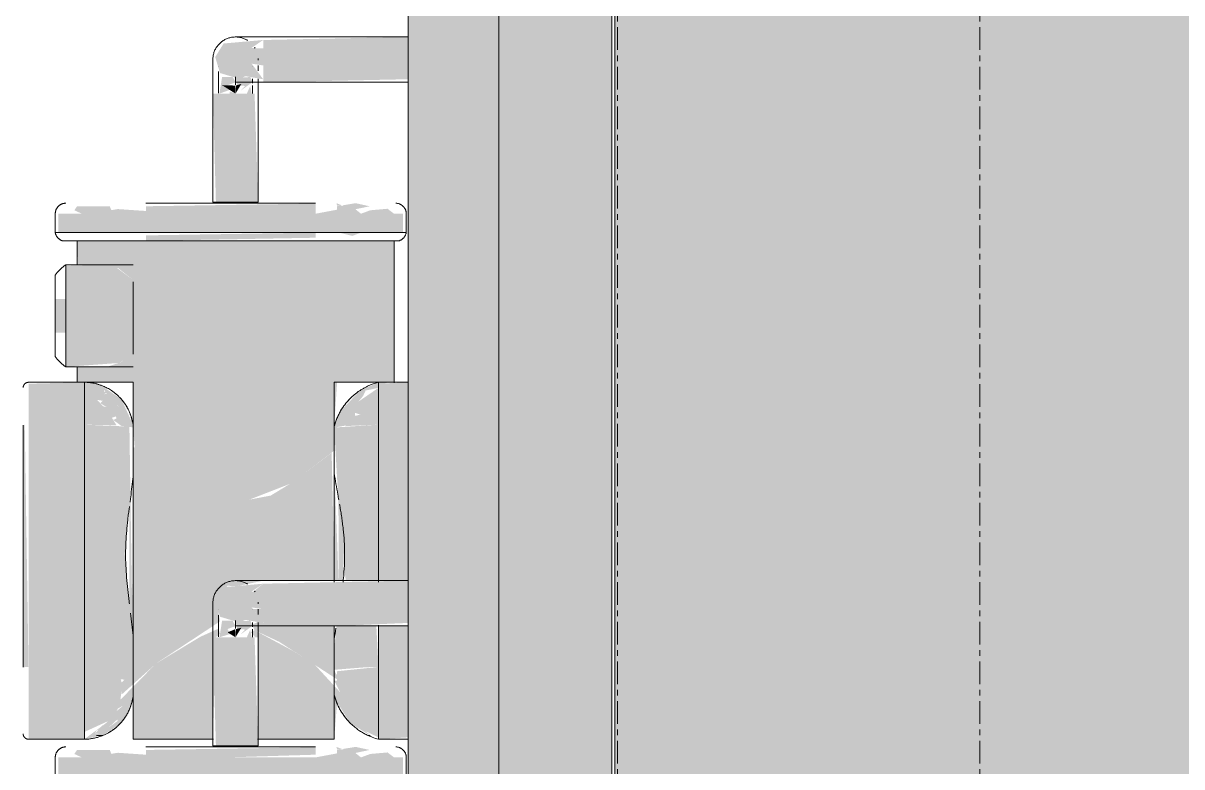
# Model space of a CAD drawing. Header units: inches. Extents: x 20273 to 40520, y -355 to 835.
# Drawn here: x 31384.36 to 31409.95, y 23.39 to 39.8 of the extents above; entities that cross this region are included whole.
import ezdxf

# ---------------------------------------------------------------- set-up
doc = ezdxf.new("R2010")
doc.units = ezdxf.units.IN
doc.header["$MEASUREMENT"] = 0
doc.linetypes.add('Grid Line 1_2_', pattern=[0.875, 0.5, -0.125, 0.125, -0.125])
for name, color, linetype, lineweight in [('A-GLAZ-CURT', 52, 'Continuous', 13), ('A-GLAZ-CWMG', 51, 'Continuous', 13), ('P-SANR-FIXT', 6, 'Continuous', 13), ('S-GRID', 1, 'Continuous', 9)]:
    doc.layers.add(name, color=color, linetype=linetype, lineweight=lineweight)

# ---------------------------------------------------------------- blocks, each defined once
blk = doc.blocks.new('Rectangular Mullion - Exterior 2_ x 4_5_-1142350-Elevation - East')
at = {"layer": 'A-GLAZ-CWMG'}
blk.add_hatch(color=256, dxfattribs=at).paths.add_polyline_path([(-22799.928, 2), (-22795.428, 2), (-22795.428, 97), (-22799.928, 97), (-22799.928, 8.092)], flags=0)
for p, q in [((-22799.928, 2), (-22799.928, 97)), ((-22795.428, 97), (-22795.428, 2))]:
    blk.add_line(p, q, dxfattribs=at)
blk = doc.blocks.new('System Panel - INSULATED LOW-E GLAZING _SEE ELEVATIONS FOR U-FACTOR_ SHGC_ _ LT_-827433-Elevation - East')
at = {"layer": 'A-GLAZ-CURT'}
blk.add_hatch(color=256, dxfattribs=at).paths.add_polyline_path([(-22762.765, 2), (-22761.178, 2), (-22761.178, 96), (-22795.365, 96), (-22795.365, 2), (-22782.13, 2)], flags=0)
blk.add_line((-22795.365, 96), (-22795.365, 2), dxfattribs=at)
blk = doc.blocks.new('Rectangular Mullion - Exterior 2_ x 4_5_-1142339-Elevation - East')
at = {"layer": 'A-GLAZ-CWMG'}
blk.add_hatch(color=256, dxfattribs=at).paths.add_polyline_path([(-22799.928, 2), (-22797.928, 2), (-22797.928, 97), (-22799.928, 97), (-22799.928, 8.092)], flags=0)
for p, q in [((-22799.928, 97), (-22799.928, 2)), ((-22797.928, 97), (-22797.928, 2))]:
    blk.add_line(p, q, dxfattribs=at)
blk = doc.blocks.new('gas_meter-250_cfh_2214 - gas_meter-250_cfh_2214-1353211-Elevation - East')
at = {"layer": 'P-SANR-FIXT'}
for points in [[(-22803.129, 38.567), (-22803.382, 38.91), (-22803.129, 38.871), (-22803.129, 39.25), (-22803.394, 39.254), (-22803.129, 39.433), (-22804.002, 39.356), (-22804.188, 39.057), (-22804.082, 38.704), (-22803.662, 38.577), (-22803.519, 38.634)], [(-22803.129, 38.5), (-22799.928, 38.567), (-22799.928, 39.5), (-22803.129, 39.433), (-22803.129, 38.517)], [(-22803.74, 38.25), (-22803.75, 38.427), (-22804.04, 38.437), (-22803.87, 38.331)], [(-22803.74, 38.25), (-22803.611, 38.462), (-22803.74, 38.427)], [(-22803.87, 35.855), (-22803.74, 35.855), (-22803.74, 38.25), (-22804.24, 38.25), (-22804.173, 35.855), (-22803.99, 35.855)], [(-22803.611, 35.855), (-22803.24, 35.855), (-22803.319, 38.25), (-22803.74, 38.25), (-22803.74, 35.855)], [(-22801.97, 35.599), (-22801.97, 35.823), (-22805.72, 35.763), (-22805.72, 35.599)], [(-22807.652, 35.181), (-22805.72, 35.181), (-22805.72, 35.599), (-22807.652, 35.599)], [(-22805.72, 35.599), (-22805.72, 35.659), (-22806.337, 35.701), (-22806.483, 35.678), (-22806.517, 35.765), (-22807.239, 35.763), (-22807.298, 35.675), (-22807.134, 35.599), (-22806.237, 35.599)], [(-22801.97, 35.181), (-22801.97, 35.599), (-22805.72, 35.599), (-22805.72, 35.181)], [(-22800.038, 35.181), (-22800.038, 35.599), (-22801.97, 35.599), (-22801.97, 35.181), (-22800.238, 35.181)], [(-22805.72, 35), (-22801.97, 35.069), (-22801.97, 35.181), (-22805.72, 35.121), (-22805.72, 35.028)], [(-22801.163, 35.109), (-22800.97, 35.181), (-22801.452, 35.181)], [(-22806.002, 33.72), (-22806.002, 34.134), (-22806.416, 34.445), (-22806.649, 34.47), (-22807.49, 34.445), (-22807.49, 33.72), (-22806.337, 33.72)], [(-22807.49, 32.97), (-22807.49, 33.72), (-22807.72, 33.72), (-22807.72, 32.97), (-22807.615, 32.97)], [(-22806.002, 32.97), (-22806.002, 33.72), (-22807.49, 33.72), (-22807.49, 32.97), (-22806.337, 32.97)], [(-22807.49, 32.22), (-22806.303, 32.305), (-22806.116, 32.44), (-22806.002, 32.595), (-22806.002, 32.97), (-22807.49, 32.97), (-22807.49, 32.246)], [(-22807.078, 30.942), (-22807.078, 31.878), (-22808.311, 31.847), (-22808.311, 30.942)], [(-22799.928, 30.942), (-22799.928, 31.878), (-22800.584, 31.847), (-22800.584, 30.942)], [(-22808.424, 25.589), (-22808.311, 25.595), (-22808.394, 30.94), (-22808.424, 30.936), (-22808.424, 27.623)], [(-22807.078, 25.595), (-22807.078, 30.942), (-22808.311, 30.942), (-22808.311, 25.595)], [(-22801.562, 27.832), (-22801.617, 30.325), (-22802.537, 29.637), (-22802.962, 29.378), (-22803.864, 29.206), (-22804.496, 29.356), (-22804.973, 29.667), (-22806.002, 30.458), (-22806.002, 27.832)], [(-22807.078, 24), (-22807.078, 25.595), (-22808.311, 25.595), (-22808.311, 24)], [(-22800.584, 24.041), (-22800.584, 25.595), (-22801.496, 25.501), (-22801.496, 25.365), (-22801.496, 25.293), (-22801.559, 25.29), (-22801.242, 24.677), (-22801.277, 24.601), (-22800.981, 24.231)], [(-22800.584, 24), (-22799.928, 24.041), (-22799.928, 25.595), (-22800.584, 25.595), (-22800.584, 24.041)]]:
    blk.add_hatch(color=256, dxfattribs=at).paths.add_polyline_path(points, flags=0)
h = blk.add_hatch(color=256, dxfattribs=at)
h.paths.add_polyline_path([(-22804.094, 38.25), (-22803.87, 38.331), (-22803.925, 38.433), (-22803.74, 38.496), (-22803.803, 38.62), (-22804.036, 38.616), (-22804.094, 38.253)], flags=0)
h.paths.add_polyline_path([(-22803.77, 38.25), (-22803.753, 38.258), (-22803.87, 38.297), (-22803.87, 38.25)], flags=0)
h = blk.add_hatch(color=256, dxfattribs=at)
h.paths.add_polyline_path([(-22803.386, 38.25), (-22803.416, 38.414), (-22803.49, 38.25), (-22803.387, 38.25)], flags=0)
h.paths.add_polyline_path([(-22803.619, 38.321), (-22803.366, 38.501), (-22803.41, 38.615), (-22803.74, 38.601), (-22803.704, 38.437), (-22803.525, 38.419), (-22803.621, 38.323)], flags=0)
h = blk.add_hatch(color=256, dxfattribs=at)
h.paths.add_polyline_path([(-22800.97, 35.599), (-22800.238, 35.599), (-22800.383, 35.708), (-22800.762, 35.675)], flags=0)
h.paths.add_polyline_path([(-22801.341, 35.766), (-22801.512, 35.831), (-22801.496, 35.78)], flags=0)
h.paths.add_polyline_path([(-22801.496, 35.599), (-22800.97, 35.599), (-22801.093, 35.697), (-22800.777, 35.763), (-22801.086, 35.831), (-22801.496, 35.765), (-22801.496, 35.688), (-22801.97, 35.599)], flags=0)
h = blk.add_hatch(color=256, dxfattribs=at)
h.paths.add_polyline_path([(-22804.353, 24), (-22804.24, 24), (-22804.173, 26.25), (-22804.084, 26.326), (-22804.115, 26.442), (-22804.518, 26.26), (-22805.499, 25.668), (-22806.274, 24.88), (-22806.224, 24.742), (-22806.393, 24.596), (-22806.588, 24.365), (-22807.078, 24), (-22806.669, 24.089), (-22806.322, 24.31), (-22806.12, 24.578), (-22806.002, 24.937), (-22806.002, 24), (-22804.946, 24)], flags=0)
h.paths.add_polyline_path([(-22806.839, 24.126), (-22806.811, 24.189), (-22806.677, 24.263), (-22806.761, 24.126), (-22806.811, 24.126)], flags=0)
h.paths.add_polyline_path([(-22806.535, 24.264), (-22806.366, 24.447), (-22806.337, 24.408), (-22806.469, 24.312)], flags=0)
h.paths.add_polyline_path([(-22806.647, 31.614), (-22806.641, 31.712), (-22806.585, 31.625), (-22806.645, 31.614)], flags=0)
h.paths.add_polyline_path([(-22803.74, 29.169), (-22803.74, 35), (-22807.24, 35), (-22807.213, 34.47), (-22806.337, 34.402), (-22806.002, 34.134), (-22806.068, 32.505), (-22806.268, 32.321), (-22806.578, 32.22), (-22807.236, 32.22), (-22807.235, 31.878), (-22807.078, 31.847), (-22807.078, 31.608), (-22806.796, 31.651), (-22806.64, 31.596), (-22806.669, 31.47), (-22806.727, 31.415), (-22806.58, 31.328), (-22806.429, 31.252), (-22806.366, 31.08), (-22806.44, 31.048), (-22806.265, 30.918), (-22806.002, 30.882), (-22805.965, 30.424), (-22805.236, 29.854), (-22804.973, 29.667), (-22804.496, 29.356), (-22803.78, 29.181)], flags=0)
h.paths.add_polyline_path([(-22806.002, 30.942), (-22806.26, 31.503), (-22806.698, 31.804), (-22806.823, 31.878), (-22806.002, 31.878)], flags=0)
h.paths.add_polyline_path([(-22806.225, 31.252), (-22806.446, 31.345), (-22806.366, 31.385), (-22806.255, 31.28)], flags=0)
h = blk.add_hatch(color=256, dxfattribs=at)
h.paths.add_polyline_path([(-22802.962, 24), (-22801.562, 24), (-22801.496, 24.818), (-22801.213, 24.363), (-22800.704, 24.041), (-22800.874, 24.18), (-22801.079, 24.353), (-22801.213, 24.657), (-22801.213, 24.689), (-22801.242, 24.833), (-22801.99, 25.645), (-22802.484, 25.957), (-22803.319, 26.405), (-22803.402, 26.363), (-22803.307, 26.25), (-22803.24, 26.25), (-22803.24, 24)], flags=0)
h.paths.add_polyline_path([(-22800.584, 31.878), (-22800.986, 31.7), (-22801.419, 31.246), (-22801.562, 30.901), (-22801.496, 31.878), (-22800.771, 31.878)], flags=0)
h.paths.add_polyline_path([(-22803.74, 29.169), (-22802.537, 29.637), (-22801.562, 30.37), (-22801.496, 30.891), (-22801.296, 30.925), (-22801.098, 31.138), (-22801.098, 31.201), (-22801.206, 31.234), (-22800.923, 31.575), (-22800.867, 31.696), (-22800.702, 31.795), (-22800.35, 31.878), (-22800.24, 31.878), (-22800.24, 35), (-22803.74, 35), (-22803.74, 29.181)], flags=0)
h = blk.add_hatch(color=256, dxfattribs=at)
h.paths.add_polyline_path([(-22801.303, 30.912), (-22800.584, 30.942), (-22800.584, 31.755), (-22801.101, 31.4), (-22801.206, 31.234), (-22800.981, 31.166), (-22801.206, 31.112)], flags=0)
h.paths.add_polyline_path([(-22800.981, 31.673), (-22800.584, 31.755), (-22800.584, 31.847)], flags=0)
h = blk.add_hatch(color=256, dxfattribs=at)
h.paths.add_polyline_path([(-22806.366, 30.925), (-22806.469, 31.095), (-22806.337, 31.142), (-22806.469, 31.3), (-22806.669, 31.351), (-22806.796, 31.491), (-22806.585, 31.455), (-22806.647, 31.614), (-22806.879, 31.672), (-22807.078, 31.608), (-22807.078, 30.942), (-22806.58, 30.934)], flags=0)
h.paths.add_polyline_path([(-22806.225, 31.252), (-22806.407, 31.422), (-22806.469, 31.3), (-22806.274, 31.261)], flags=0)
h.paths.add_polyline_path([(-22806.647, 31.614), (-22806.537, 31.672), (-22806.701, 31.672)], flags=0)
h = blk.add_hatch(color=256, dxfattribs=at)
h.paths.add_polyline_path([(-22806.002, 25.536), (-22806.083, 30.9), (-22807.078, 30.942), (-22807.078, 25.595), (-22806.069, 25.551)], flags=0)
h.paths.add_polyline_path([(-22806.082, 26.988), (-22806.187, 28.092), (-22806.082, 29.131), (-22806.081, 27.042)], flags=0)
h = blk.add_hatch(color=256, dxfattribs=at)
h.paths.add_polyline_path([(-22801.562, 25.533), (-22800.855, 25.589), (-22800.584, 25.595), (-22800.63, 26.5), (-22801.512, 26.5), (-22801.562, 25.957)], flags=0)
h.paths.add_polyline_path([(-22801.446, 27.5), (-22801.36, 28.639), (-22801.337, 27.751), (-22801.303, 27.5), (-22800.584, 27.5), (-22800.584, 30.942), (-22801.562, 30.88), (-22801.476, 29.4), (-22801.465, 28.9), (-22801.46, 27.5)], flags=0)
h = blk.add_hatch(color=256, dxfattribs=at)
h.paths.add_polyline_path([(-22800.584, 25.595), (-22799.928, 25.595), (-22799.928, 26.5), (-22800.584, 26.5)], flags=0)
h.paths.add_polyline_path([(-22800.584, 27.5), (-22799.928, 27.5), (-22799.928, 30.942), (-22800.584, 30.942), (-22800.584, 27.623)], flags=0)
h = blk.add_hatch(color=256, dxfattribs=at)
h.paths.add_polyline_path([(-22801.562, 27.5), (-22801.464, 27.5), (-22801.549, 29.798), (-22801.562, 29.401), (-22801.562, 27.623)], flags=0)
h.paths.add_polyline_path([(-22801.445, 27.5), (-22801.367, 27.5), (-22801.339, 28.373), (-22801.443, 29.183), (-22801.446, 27.552)], flags=0)
h = blk.add_hatch(color=256, dxfattribs=at)
h.paths.add_polyline_path([(-22803.129, 27.433), (-22803.365, 27.243), (-22803.129, 27.25), (-22803.129, 27.419)], flags=0)
h.paths.add_polyline_path([(-22806.258, 24.983), (-22805.644, 25.536), (-22805.49, 25.674), (-22804.084, 26.6), (-22804.115, 26.814), (-22804.188, 27.057), (-22803.916, 27.388), (-22803.705, 27.378), (-22803.129, 27.5), (-22801.562, 27.5), (-22801.562, 27.832), (-22806.002, 27.832), (-22806.073, 25.536), (-22806.193, 25.312), (-22806.255, 25.252), (-22806.257, 24.987)], flags=0)
h.paths.add_polyline_path([(-22801.388, 25.29), (-22801.529, 25.456), (-22801.562, 25.55), (-22801.562, 26.5), (-22803.25, 26.588), (-22803.371, 26.53), (-22803.319, 26.405), (-22802.775, 26.15), (-22801.45, 25.292)], flags=0)
h.paths.add_polyline_path([(-22803.129, 26.567), (-22803.129, 26.871), (-22803.352, 26.871), (-22803.188, 26.646)], flags=0)
h.paths.add_polyline_path([(-22801.362, 27.5), (-22801.355, 27.552), (-22801.367, 27.5)], flags=0)
h = blk.add_hatch(color=256, dxfattribs=at)
h.paths.add_polyline_path([(-22806.698, 24.126), (-22806.669, 24.317), (-22806.839, 24.127)], flags=0)
h.paths.add_polyline_path([(-22807.078, 24.161), (-22806.46, 24.442), (-22806.337, 24.675), (-22806.188, 24.764), (-22806.281, 24.889), (-22806.238, 25.181), (-22806.274, 25.327), (-22806.124, 25.3), (-22806.069, 25.551), (-22807.078, 25.595), (-22807.078, 24.353)], flags=0)
h.paths.add_polyline_path([(-22806.535, 24.264), (-22806.337, 24.449), (-22806.46, 24.442)], flags=0)
for p, q in [((-22799.928, 39.5), (-22803.129, 39.5)), ((-22803.32, 39.27), (-22803.309, 39.253)), ((-22804.115, 38.855), (-22804.115, 38.853)), ((-22804.115, 38.854), (-22804.115, 38.855)), ((-22803.365, 38.854), (-22803.365, 38.855)), ((-22803.74, 38.444), (-22803.74, 38.622)), ((-22803.129, 38.5), (-22799.928, 38.5)), ((-22804.24, 38.25), (-22804.24, 35.855)), ((-22803.24, 35.855), (-22803.24, 38.25)), ((-22801.97, 35.831), (-22805.72, 35.831)), ((-22803.74, 35.855), (-22804.24, 35.855)), ((-22803.24, 35.855), (-22803.74, 35.855)), ((-22807.72, 35.599), (-22807.72, 35.181)), ((-22799.97, 35.181), (-22799.97, 35.599)), ((-22807.72, 35.181), (-22805.72, 35.181)), ((-22807.652, 35.181), (-22807.72, 35.181)), ((-22805.72, 35.181), (-22801.97, 35.181)), ((-22801.97, 35.181), (-22799.97, 35.181)), ((-22799.97, 35.181), (-22800.038, 35.181)), ((-22805.72, 35), (-22807.56, 35)), ((-22807.56, 35), (-22807.313, 35)), ((-22807.24, 35), (-22807.24, 34.47)), ((-22807.24, 35), (-22805.735, 35)), ((-22801.97, 35), (-22805.72, 35)), ((-22800.13, 35), (-22801.97, 35)), ((-22801.968, 35), (-22800.24, 35)), ((-22800.24, 31.869), (-22800.24, 35)), ((-22800.193, 35), (-22800.13, 35)), ((-22806.002, 34.47), (-22807.49, 34.47)), ((-22807.49, 34.47), (-22807.49, 33.72)), ((-22807.72, 34.241), (-22807.72, 33.72)), ((-22807.72, 33.72), (-22807.72, 34.241)), ((-22806.002, 34.095), (-22806.002, 33.72)), ((-22807.72, 32.97), (-22807.72, 33.72)), ((-22807.49, 33.72), (-22807.49, 32.97)), ((-22806.002, 33.72), (-22806.002, 32.97)), ((-22807.72, 32.97), (-22807.72, 32.45)), ((-22807.72, 32.45), (-22807.72, 32.97)), ((-22807.49, 32.97), (-22807.49, 32.22)), ((-22806.002, 32.97), (-22806.002, 32.502)), ((-22807.49, 32.22), (-22806.002, 32.22)), ((-22807.24, 32.224), (-22807.24, 31.874)), ((-22807.078, 31.878), (-22808.311, 31.878)), ((-22807.078, 30.942), (-22807.078, 31.878)), ((-22807.078, 31.878), (-22806.002, 31.878)), ((-22806.002, 31.878), (-22806.002, 30.942)), ((-22801.562, 30.901), (-22801.562, 31.878)), ((-22801.562, 31.878), (-22800.584, 31.878)), ((-22799.928, 31.878), (-22800.584, 31.878)), ((-22800.584, 31.878), (-22800.584, 30.942)), ((-22808.428, 30.934), (-22808.428, 25.588)), ((-22807.078, 25.595), (-22807.078, 30.942)), ((-22806.002, 30.942), (-22806.002, 30.882)), ((-22806.002, 30.882), (-22806.002, 29.798)), ((-22801.562, 30.898), (-22801.562, 30.901)), ((-22801.562, 30.88), (-22801.562, 30.885)), ((-22801.562, 29.87), (-22801.562, 30.88)), ((-22800.584, 30.942), (-22800.584, 27.466)), ((-22806.002, 29.798), (-22806.002, 27.832)), ((-22801.562, 27.832), (-22801.562, 29.87)), ((-22806.002, 27.832), (-22806.002, 26.286)), ((-22801.562, 27.47), (-22801.562, 27.832)), ((-22801.562, 26.208), (-22801.562, 26.51)), ((-22800.584, 26.517), (-22800.584, 25.595)), ((-22806.002, 26.286), (-22806.002, 25.536)), ((-22801.562, 25.533), (-22801.562, 26.208)), ((-22807.078, 24), (-22807.078, 25.595)), ((-22800.584, 25.595), (-22800.584, 24)), ((-22806.002, 25.536), (-22806.002, 24.937)), ((-22801.562, 24.978), (-22801.562, 25.533)), ((-22806.002, 24.937), (-22806.002, 24)), ((-22801.562, 24), (-22801.562, 24.978)), ((-22806.811, 24.082), (-22806.668, 24.082)), ((-22800.814, 24.082), (-22800.766, 24.082)), ((-22808.311, 24), (-22807.078, 24)), ((-22804.223, 24), (-22806.002, 24)), ((-22801.562, 24), (-22803.258, 24)), ((-22800.584, 24), (-22799.928, 24))]:
    blk.add_line(p, q, dxfattribs=at)
at = {"layer": 'P-SANR-FIXT', "flags": 128}
for points in [[(-22804.24, 39), (-22804.24, 39.02), (-22804.239, 39.04), (-22804.237, 39.06), (-22804.234, 39.08), (-22804.23, 39.099), (-22804.226, 39.119), (-22804.221, 39.138), (-22804.215, 39.157), (-22804.208, 39.176), (-22804.201, 39.195), (-22804.193, 39.213), (-22804.184, 39.231), (-22804.174, 39.248), (-22804.164, 39.266), (-22804.153, 39.282), (-22804.141, 39.299), (-22804.129, 39.314), (-22804.116, 39.33), (-22804.103, 39.344), (-22804.089, 39.359), (-22804.074, 39.372), (-22804.059, 39.385), (-22804.043, 39.398), (-22804.027, 39.41), (-22804.01, 39.421), (-22803.993, 39.431), (-22803.976, 39.441), (-22803.958, 39.45), (-22803.94, 39.458), (-22803.921, 39.466), (-22803.903, 39.473), (-22803.884, 39.479), (-22803.864, 39.484), (-22803.845, 39.489), (-22803.825, 39.493), (-22803.806, 39.496), (-22803.786, 39.498), (-22803.766, 39.499), (-22803.746, 39.5), (-22803.74, 39.5)], [(-22803.74, 39.5), (-22803.72, 39.5), (-22803.7, 39.498), (-22803.68, 39.496), (-22803.661, 39.494), (-22803.641, 39.49), (-22803.621, 39.486), (-22803.602, 39.481), (-22803.583, 39.475), (-22803.564, 39.468), (-22803.546, 39.461), (-22803.527, 39.452), (-22803.509, 39.443), (-22803.492, 39.434), (-22803.475, 39.424)], [(-22803.129, 39.5), (-22803.154, 39.5), (-22803.178, 39.5), (-22803.202, 39.5), (-22803.227, 39.5), (-22803.251, 39.5), (-22803.275, 39.5), (-22803.298, 39.5), (-22803.322, 39.5), (-22803.345, 39.5), (-22803.367, 39.5), (-22803.39, 39.5), (-22803.411, 39.5), (-22803.433, 39.5), (-22803.454, 39.5), (-22803.474, 39.5), (-22803.494, 39.5), (-22803.514, 39.5), (-22803.532, 39.5), (-22803.55, 39.5), (-22803.568, 39.5), (-22803.584, 39.5), (-22803.6, 39.5), (-22803.615, 39.5), (-22803.63, 39.5), (-22803.643, 39.5), (-22803.656, 39.5), (-22803.668, 39.5), (-22803.679, 39.5), (-22803.689, 39.5), (-22803.699, 39.5), (-22803.707, 39.5), (-22803.715, 39.5), (-22803.721, 39.5), (-22803.727, 39.5), (-22803.731, 39.5), (-22803.735, 39.5), (-22803.738, 39.5), (-22803.74, 39.5), (-22803.74, 39.5)], [(-22804.24, 38.25), (-22804.24, 38.28), (-22804.24, 38.31), (-22804.24, 38.34), (-22804.24, 38.369), (-22804.24, 38.399), (-22804.24, 38.428), (-22804.24, 38.457), (-22804.24, 38.486), (-22804.24, 38.514), (-22804.24, 38.542), (-22804.24, 38.569), (-22804.24, 38.596), (-22804.24, 38.623), (-22804.24, 38.648), (-22804.24, 38.673), (-22804.24, 38.698), (-22804.24, 38.722), (-22804.24, 38.745), (-22804.24, 38.767), (-22804.24, 38.788), (-22804.24, 38.808), (-22804.24, 38.828), (-22804.24, 38.847), (-22804.24, 38.864), (-22804.24, 38.881), (-22804.24, 38.897), (-22804.24, 38.911), (-22804.24, 38.925), (-22804.24, 38.938), (-22804.24, 38.949), (-22804.24, 38.959), (-22804.24, 38.969), (-22804.24, 38.977), (-22804.24, 38.983), (-22804.24, 38.989), (-22804.24, 38.994), (-22804.24, 38.997), (-22804.24, 38.999), (-22804.24, 39)], [(-22803.241, 39.025), (-22803.24, 39.005), (-22803.24, 39)], [(-22803.24, 39), (-22803.24, 38.999), (-22803.24, 38.998), (-22803.24, 38.995), (-22803.24, 38.99), (-22803.24, 38.985)], [(-22804.115, 38.741), (-22804.115, 38.724), (-22804.115, 38.707), (-22804.115, 38.688), (-22804.115, 38.669), (-22804.115, 38.649), (-22804.115, 38.628), (-22804.115, 38.606), (-22804.115, 38.583), (-22804.115, 38.56), (-22804.115, 38.535), (-22804.115, 38.51), (-22804.115, 38.485), (-22804.115, 38.459), (-22804.115, 38.432), (-22804.115, 38.405), (-22804.115, 38.377), (-22804.115, 38.349), (-22804.115, 38.32), (-22804.115, 38.291), (-22804.115, 38.262)], [(-22804.115, 38.281), (-22804.115, 38.317), (-22804.115, 38.352), (-22804.115, 38.386), (-22804.115, 38.42), (-22804.115, 38.452), (-22804.115, 38.484), (-22804.115, 38.515), (-22804.115, 38.544), (-22804.115, 38.573), (-22804.115, 38.6), (-22804.115, 38.626), (-22804.115, 38.651), (-22804.115, 38.674), (-22804.115, 38.697), (-22804.115, 38.718), (-22804.115, 38.737)], [(-22803.24, 38.869), (-22803.24, 38.852), (-22803.24, 38.833), (-22803.24, 38.814), (-22803.24, 38.794), (-22803.24, 38.773), (-22803.24, 38.751)], [(-22803.74, 38.5), (-22803.74, 38.5), (-22803.738, 38.5), (-22803.736, 38.5), (-22803.733, 38.5), (-22803.728, 38.5), (-22803.723, 38.5), (-22803.717, 38.5), (-22803.709, 38.5), (-22803.701, 38.5), (-22803.692, 38.5), (-22803.682, 38.5), (-22803.671, 38.5), (-22803.66, 38.5), (-22803.647, 38.5), (-22803.634, 38.5), (-22803.619, 38.5), (-22803.604, 38.5), (-22803.589, 38.5), (-22803.572, 38.5), (-22803.555, 38.5), (-22803.537, 38.5), (-22803.519, 38.5), (-22803.499, 38.5), (-22803.48, 38.5), (-22803.459, 38.5), (-22803.439, 38.5), (-22803.417, 38.5), (-22803.396, 38.5), (-22803.373, 38.5), (-22803.351, 38.5), (-22803.328, 38.5), (-22803.305, 38.5), (-22803.281, 38.5), (-22803.257, 38.5), (-22803.233, 38.5), (-22803.209, 38.5), (-22803.185, 38.5), (-22803.16, 38.5), (-22803.136, 38.5), (-22803.129, 38.5)], [(-22803.365, 38.478), (-22803.365, 38.504), (-22803.365, 38.529), (-22803.365, 38.553), (-22803.365, 38.577)], [(-22803.365, 38.429), (-22803.365, 38.396), (-22803.365, 38.361), (-22803.365, 38.327), (-22803.365, 38.291)], [(-22803.365, 38.254), (-22803.365, 38.284), (-22803.365, 38.313), (-22803.365, 38.341), (-22803.365, 38.369), (-22803.365, 38.397), (-22803.365, 38.425)], [(-22803.24, 38.577), (-22803.24, 38.55), (-22803.24, 38.522), (-22803.24, 38.494), (-22803.24, 38.465), (-22803.24, 38.436), (-22803.24, 38.407), (-22803.24, 38.377), (-22803.24, 38.348), (-22803.24, 38.318), (-22803.24, 38.288), (-22803.24, 38.258), (-22803.24, 38.25)], [(-22807.72, 35.599), (-22807.72, 35.608), (-22807.719, 35.617), (-22807.718, 35.627), (-22807.717, 35.636), (-22807.715, 35.645), (-22807.713, 35.654), (-22807.711, 35.663), (-22807.708, 35.672), (-22807.705, 35.681), (-22807.701, 35.689), (-22807.698, 35.698), (-22807.694, 35.706), (-22807.689, 35.714), (-22807.684, 35.722), (-22807.679, 35.73), (-22807.674, 35.738), (-22807.668, 35.745), (-22807.662, 35.752), (-22807.656, 35.759), (-22807.649, 35.766), (-22807.642, 35.772), (-22807.635, 35.778), (-22807.628, 35.784), (-22807.621, 35.789), (-22807.613, 35.794), (-22807.605, 35.799), (-22807.597, 35.804), (-22807.589, 35.808), (-22807.58, 35.812), (-22807.572, 35.816), (-22807.563, 35.819), (-22807.554, 35.822), (-22807.545, 35.824), (-22807.536, 35.826), (-22807.527, 35.828), (-22807.518, 35.829), (-22807.508, 35.83), (-22807.499, 35.831), (-22807.49, 35.831), (-22807.487, 35.831)], [(-22800.202, 35.831), (-22800.193, 35.831), (-22800.184, 35.831), (-22800.175, 35.83), (-22800.165, 35.828), (-22800.156, 35.827), (-22800.147, 35.825), (-22800.138, 35.822), (-22800.129, 35.82), (-22800.12, 35.816), (-22800.112, 35.813), (-22800.103, 35.809), (-22800.095, 35.805), (-22800.087, 35.801), (-22800.079, 35.796), (-22800.071, 35.791), (-22800.064, 35.785), (-22800.056, 35.78), (-22800.049, 35.774), (-22800.042, 35.767), (-22800.036, 35.761), (-22800.029, 35.754), (-22800.023, 35.747), (-22800.017, 35.74), (-22800.012, 35.732), (-22800.007, 35.724), (-22800.002, 35.716), (-22799.997, 35.708), (-22799.993, 35.7), (-22799.989, 35.692), (-22799.986, 35.683), (-22799.982, 35.674), (-22799.98, 35.665), (-22799.977, 35.656), (-22799.975, 35.647), (-22799.973, 35.638), (-22799.972, 35.629), (-22799.971, 35.62), (-22799.97, 35.611), (-22799.97, 35.601), (-22799.97, 35.599)], [(-22807.56, 35), (-22807.569, 35.003), (-22807.578, 35.007), (-22807.587, 35.011), (-22807.595, 35.015), (-22807.604, 35.02), (-22807.612, 35.025), (-22807.62, 35.03), (-22807.628, 35.036), (-22807.636, 35.042), (-22807.643, 35.048), (-22807.65, 35.054), (-22807.657, 35.061), (-22807.663, 35.068), (-22807.67, 35.076), (-22807.676, 35.083), (-22807.681, 35.091), (-22807.687, 35.099), (-22807.692, 35.107), (-22807.697, 35.116), (-22807.701, 35.124), (-22807.705, 35.133), (-22807.709, 35.142), (-22807.712, 35.151), (-22807.715, 35.16), (-22807.717, 35.17), (-22807.719, 35.179), (-22807.72, 35.181)], [(-22799.97, 35.181), (-22799.972, 35.171), (-22799.974, 35.162), (-22799.977, 35.153), (-22799.981, 35.144), (-22799.984, 35.135), (-22799.988, 35.126), (-22799.992, 35.117), (-22799.997, 35.109), (-22800.002, 35.101), (-22800.007, 35.092), (-22800.013, 35.085), (-22800.019, 35.077), (-22800.025, 35.07), (-22800.032, 35.062), (-22800.038, 35.056), (-22800.045, 35.049), (-22800.053, 35.043), (-22800.06, 35.037), (-22800.068, 35.031), (-22800.076, 35.026), (-22800.084, 35.021), (-22800.093, 35.016), (-22800.101, 35.012), (-22800.11, 35.008), (-22800.119, 35.004), (-22800.128, 35.001), (-22800.13, 35)], [(-22807.72, 34.241), (-22807.699, 34.27), (-22807.676, 34.298), (-22807.653, 34.326), (-22807.628, 34.353), (-22807.603, 34.378), (-22807.576, 34.403), (-22807.548, 34.426), (-22807.52, 34.449), (-22807.49, 34.47)], [(-22807.49, 32.22), (-22807.52, 32.241), (-22807.548, 32.264), (-22807.576, 32.287), (-22807.602, 32.312), (-22807.628, 32.337), (-22807.653, 32.364), (-22807.676, 32.392), (-22807.699, 32.42), (-22807.72, 32.45)], [(-22808.428, 31.761), (-22808.428, 31.766), (-22808.428, 31.77), (-22808.428, 31.775), (-22808.427, 31.78), (-22808.426, 31.784), (-22808.425, 31.789), (-22808.424, 31.793), (-22808.422, 31.798), (-22808.421, 31.802), (-22808.419, 31.807), (-22808.417, 31.811), (-22808.415, 31.815), (-22808.413, 31.819), (-22808.41, 31.823), (-22808.408, 31.827), (-22808.405, 31.831), (-22808.402, 31.835), (-22808.399, 31.838), (-22808.396, 31.842), (-22808.393, 31.845), (-22808.389, 31.848), (-22808.386, 31.851), (-22808.382, 31.854), (-22808.378, 31.857), (-22808.374, 31.86), (-22808.37, 31.862), (-22808.366, 31.865), (-22808.362, 31.867), (-22808.358, 31.869), (-22808.353, 31.87), (-22808.349, 31.872), (-22808.344, 31.874), (-22808.34, 31.875), (-22808.335, 31.876), (-22808.331, 31.877), (-22808.326, 31.877), (-22808.321, 31.878), (-22808.317, 31.878), (-22808.312, 31.878)], [(-22808.311, 24), (-22808.315, 24), (-22808.32, 24), (-22808.325, 24.001), (-22808.329, 24.002), (-22808.334, 24.002), (-22808.339, 24.003), (-22808.343, 24.005), (-22808.348, 24.006), (-22808.352, 24.008), (-22808.357, 24.009), (-22808.361, 24.011), (-22808.365, 24.013), (-22808.369, 24.016), (-22808.373, 24.018), (-22808.377, 24.021), (-22808.381, 24.023), (-22808.385, 24.026), (-22808.388, 24.029), (-22808.392, 24.032), (-22808.395, 24.036), (-22808.398, 24.039), (-22808.401, 24.043), (-22808.404, 24.046), (-22808.407, 24.05), (-22808.41, 24.054), (-22808.412, 24.058), (-22808.414, 24.062), (-22808.417, 24.066), (-22808.419, 24.071), (-22808.42, 24.075), (-22808.422, 24.079), (-22808.423, 24.084), (-22808.425, 24.088), (-22808.426, 24.093), (-22808.427, 24.098), (-22808.427, 24.102), (-22808.428, 24.107), (-22808.428, 24.112), (-22808.428, 24.116), (-22808.428, 24.118)]]:
    blk.add_lwpolyline(points, dxfattribs=at)
at = {"layer": 'P-SANR-FIXT'}
for points, knots in [([(-22806.002, 30.942), (-22806.012, 30.999), (-22806.031, 31.081), (-22806.065, 31.182), (-22806.096, 31.254), (-22806.131, 31.323), (-22806.172, 31.388), (-22806.215, 31.448), (-22806.259, 31.504), (-22806.305, 31.554), (-22806.354, 31.599), (-22806.403, 31.64), (-22806.452, 31.677), (-22806.5, 31.71), (-22806.548, 31.739), (-22806.596, 31.763), (-22806.65, 31.789), (-22806.71, 31.814), (-22806.764, 31.83), (-22806.805, 31.842), (-22806.845, 31.853), (-22806.892, 31.862), (-22806.945, 31.87), (-22807.01, 31.878), (-22807.053, 31.879), (-22807.078, 31.878)], [0, 0, 0, 0, 0.071429, 0.107143, 0.142857, 0.178571, 0.214286, 0.25, 0.285714, 0.321429, 0.357143, 0.392857, 0.428571, 0.464286, 0.5, 0.535714, 0.571429, 0.625, 0.678571, 0.705357, 0.732143, 0.785714, 0.839286, 0.892857, 1, 1, 1, 1]), ([(-22800.584, 31.878), (-22800.612, 31.872), (-22800.672, 31.856), (-22800.753, 31.824), (-22800.822, 31.792), (-22800.876, 31.766), (-22800.931, 31.736), (-22800.986, 31.701), (-22801.043, 31.662), (-22801.1, 31.618), (-22801.148, 31.578), (-22801.186, 31.543), (-22801.223, 31.506), (-22801.268, 31.456), (-22801.34, 31.369), (-22801.406, 31.273), (-22801.462, 31.167), (-22801.513, 31.056), (-22801.544, 30.965), (-22801.562, 30.901)], [0, 0, 0, 0, 0.1, 0.2, 0.25, 0.3, 0.35, 0.4, 0.45, 0.5, 0.55, 0.575, 0.6, 0.65, 0.7, 0.8, 0.85, 0.9, 1, 1, 1, 1]), ([(-22806.122, 31.305), (-22806.127, 31.313), (-22806.141, 31.337), (-22806.16, 31.368), (-22806.179, 31.397), (-22806.193, 31.418), (-22806.206, 31.437), (-22806.225, 31.462), (-22806.248, 31.49), (-22806.274, 31.518), (-22806.288, 31.533), (-22806.294, 31.54)], [0.1740897, 0.1740897, 0.1740897, 0.1740897, 0.1875, 0.21875, 0.234375, 0.25, 0.265625, 0.28125, 0.3125, 0.34375, 0.375, 0.375, 0.375, 0.375]), ([(-22806.294, 31.54), (-22806.288, 31.533), (-22806.274, 31.518), (-22806.248, 31.49), (-22806.225, 31.462), (-22806.206, 31.438), (-22806.197, 31.424), (-22806.193, 31.418)], [0.625, 0.625, 0.625, 0.625, 0.65625, 0.6875, 0.71875, 0.734375, 0.75, 0.75, 0.75, 0.75]), ([(-22801.191, 31.537), (-22801.198, 31.53), (-22801.214, 31.513), (-22801.244, 31.483), (-22801.271, 31.453), (-22801.294, 31.427), (-22801.31, 31.406), (-22801.326, 31.384), (-22801.349, 31.353), (-22801.369, 31.324), (-22801.383, 31.304), (-22801.385, 31.301)], [0.625, 0.625, 0.625, 0.625, 0.65625, 0.6875, 0.71875, 0.734375, 0.75, 0.765625, 0.78125, 0.8125, 0.8177838, 0.8177838, 0.8177838, 0.8177838]), ([(-22801.31, 31.406), (-22801.304, 31.413), (-22801.294, 31.427), (-22801.272, 31.453), (-22801.244, 31.483), (-22801.214, 31.513), (-22801.198, 31.53), (-22801.191, 31.537)], [0.25, 0.25, 0.25, 0.25, 0.265625, 0.28125, 0.3125, 0.34375, 0.375, 0.375, 0.375, 0.375]), ([(-22806.002, 30.942), (-22806.012, 30.994), (-22806.03, 31.068), (-22806.057, 31.157), (-22806.072, 31.198), (-22806.08, 31.218)], [0, 0, 0, 0, 0.0625, 0.09375, 0.125, 0.125, 0.125, 0.125]), ([(-22801.448, 31.193), (-22801.459, 31.172), (-22801.479, 31.128), (-22801.518, 31.034), (-22801.545, 30.956), (-22801.562, 30.901)], [0.875, 0.875, 0.875, 0.875, 0.90625, 0.9375, 1, 1, 1, 1]), ([(-22806.069, 29.229), (-22806.064, 29.266), (-22806.049, 29.383), (-22806.027, 29.575), (-22806.01, 29.725), (-22806.002, 29.798)], [0.6909841, 0.6909841, 0.6909841, 0.6909841, 0.75, 0.875, 1, 1, 1, 1]), ([(-22801.562, 29.87), (-22801.548, 29.795), (-22801.521, 29.642), (-22801.488, 29.443), (-22801.466, 29.322), (-22801.459, 29.282)], [0, 0, 0, 0, 0.125, 0.25, 0.3106526, 0.3106526, 0.3106526, 0.3106526]), ([(-22801.442, 29.187), (-22801.44, 29.176), (-22801.431, 29.123), (-22801.414, 29.028), (-22801.395, 28.9), (-22801.378, 28.77), (-22801.356, 28.596), (-22801.328, 28.285), (-22801.328, 28.014), (-22801.335, 27.832)], [0.3586078, 0.3586078, 0.3586078, 0.3586078, 0.375, 0.4375, 0.5, 0.5625, 0.625, 0.75, 1, 1, 1, 1]), ([(-22806.162, 27.832), (-22806.169, 28.006), (-22806.168, 28.266), (-22806.147, 28.563), (-22806.131, 28.732), (-22806.118, 28.856), (-22806.103, 28.98), (-22806.091, 29.072), (-22806.083, 29.123), (-22806.082, 29.134)], [0, 0, 0, 0, 0.25, 0.375, 0.4375, 0.5, 0.5625, 0.625, 0.6418325, 0.6418325, 0.6418325, 0.6418325]), ([(-22806.082, 26.986), (-22806.084, 27.004), (-22806.098, 27.108), (-22806.122, 27.301), (-22806.145, 27.566), (-22806.157, 27.743), (-22806.162, 27.832)], [0.4646636, 0.4646636, 0.4646636, 0.4646636, 0.5, 0.6666667, 0.8333333, 1, 1, 1, 1]), ([(-22801.335, 27.832), (-22801.341, 27.738), (-22801.351, 27.617), (-22801.363, 27.497), (-22801.366, 27.47)], [0, 0, 0, 0, 0.1666667, 0.2147671, 0.2147671, 0.2147671, 0.2147671]), ([(-22807.078, 24), (-22807.058, 23.999), (-22807.015, 24), (-22806.953, 24.007), (-22806.898, 24.016), (-22806.854, 24.024), (-22806.808, 24.034), (-22806.76, 24.049), (-22806.71, 24.066), (-22806.657, 24.086), (-22806.612, 24.106), (-22806.576, 24.125), (-22806.548, 24.14), (-22806.52, 24.157), (-22806.483, 24.181), (-22806.435, 24.213), (-22806.387, 24.25), (-22806.349, 24.283), (-22806.322, 24.31), (-22806.295, 24.338), (-22806.258, 24.378), (-22806.214, 24.431), (-22806.163, 24.501), (-22806.119, 24.577), (-22806.081, 24.658), (-22806.038, 24.774), (-22806.014, 24.869), (-22806.002, 24.937)], [0, 0, 0, 0, 0.083333, 0.166667, 0.208333, 0.25, 0.291667, 0.333333, 0.375, 0.416667, 0.458333, 0.479167, 0.5, 0.520833, 0.541667, 0.583333, 0.625, 0.645833, 0.666667, 0.6875, 0.708333, 0.75, 0.791667, 0.833333, 0.875, 0.916667, 1, 1, 1, 1]), ([(-22801.562, 24.978), (-22801.544, 24.914), (-22801.513, 24.823), (-22801.462, 24.711), (-22801.406, 24.605), (-22801.34, 24.509), (-22801.268, 24.422), (-22801.204, 24.352), (-22801.129, 24.283), (-22801.057, 24.227), (-22801.007, 24.192), (-22800.979, 24.173), (-22800.938, 24.146), (-22800.876, 24.112), (-22800.796, 24.074), (-22800.696, 24.031), (-22800.627, 24.009), (-22800.584, 24)], [0, 0, 0, 0, 0.1, 0.15, 0.2, 0.3, 0.35, 0.4, 0.475, 0.55, 0.5875, 0.60625, 0.625, 0.7, 0.775, 0.85, 1, 1, 1, 1]), ([(-22806.244, 24.395), (-22806.23, 24.411), (-22806.203, 24.447), (-22806.175, 24.486), (-22806.161, 24.508), (-22806.16, 24.509)], [0.8, 0.8, 0.8, 0.8, 0.825, 0.85, 0.85206056, 0.85206056, 0.85206056, 0.85206056]), ([(-22801.371, 24.555), (-22801.364, 24.546), (-22801.343, 24.516), (-22801.306, 24.467), (-22801.275, 24.43), (-22801.259, 24.413)], [0.1389599, 0.1389599, 0.1389599, 0.1389599, 0.15, 0.175, 0.2, 0.2, 0.2, 0.2]), ([(-22806.421, 24.225), (-22806.428, 24.219), (-22806.442, 24.208), (-22806.473, 24.187), (-22806.5, 24.17), (-22806.519, 24.159), (-22806.523, 24.156)], [0.3, 0.3, 0.3, 0.3, 0.3125, 0.325, 0.35, 0.35763864, 0.35763864, 0.35763864, 0.35763864]), ([(-22806.523, 24.156), (-22806.519, 24.159), (-22806.5, 24.17), (-22806.473, 24.187), (-22806.443, 24.208), (-22806.428, 24.219), (-22806.421, 24.225)], [0.64247023, 0.64247023, 0.64247023, 0.64247023, 0.65, 0.675, 0.6875, 0.7, 0.7, 0.7, 0.7])]:
    blk.add_open_spline(points, degree=3, knots=knots, dxfattribs=at)
for points in [[(-22806.002, 26.286), (-22806.01, 26.367), (-22806.028, 26.531), (-22806.046, 26.699), (-22806.056, 26.784)], [(-22801.522, 26.45), (-22801.535, 26.368), (-22801.548, 26.288), (-22801.562, 26.208)], [(-22806.093, 24.631), (-22806.073, 24.677), (-22806.038, 24.773), (-22806.013, 24.88), (-22806.002, 24.937)], [(-22801.562, 24.978), (-22801.545, 24.919), (-22801.506, 24.807), (-22801.46, 24.707), (-22801.435, 24.66)]]:
    blk.add_open_spline(points, degree=3, dxfattribs=at)
blk = doc.blocks.new('gas_meter-250_cfh_2214 - gas_meter-250_cfh_2214-V34-Elevation - East')
at = {"layer": 'P-SANR-FIXT'}
for points in [[(-22803.129, 26.567), (-22803.382, 26.91), (-22803.129, 26.871), (-22803.129, 27.25), (-22803.394, 27.254), (-22803.129, 27.433), (-22804.002, 27.356), (-22804.188, 27.057), (-22804.082, 26.704), (-22803.662, 26.577), (-22803.519, 26.634)], [(-22801.496, 26.5), (-22799.928, 26.567), (-22799.928, 27.5), (-22803.129, 27.433), (-22803.129, 26.5)], [(-22804.094, 26.25), (-22803.858, 26.323), (-22803.916, 26.433), (-22803.74, 26.496), (-22803.803, 26.62), (-22804.036, 26.616), (-22804.094, 26.253)], [(-22803.74, 26.25), (-22803.75, 26.427), (-22803.916, 26.36), (-22803.87, 26.331)], [(-22803.74, 26.25), (-22803.611, 26.462), (-22803.74, 26.427)], [(-22803.99, 23.855), (-22803.74, 23.855), (-22803.74, 26.25), (-22804.24, 26.25), (-22804.173, 23.855), (-22804.094, 23.855)], [(-22803.611, 23.855), (-22803.24, 23.855), (-22803.319, 26.25), (-22803.74, 26.25), (-22803.74, 23.855)], [(-22803.916, 23.599), (-22801.97, 23.659), (-22801.97, 23.823), (-22805.72, 23.763), (-22805.72, 23.599)], [(-22806.72, 23.181), (-22805.72, 23.181), (-22805.72, 23.599), (-22807.652, 23.599), (-22807.652, 23.181), (-22807.134, 23.181)], [(-22805.72, 23.599), (-22805.72, 23.659), (-22806.337, 23.701), (-22806.483, 23.678), (-22806.517, 23.765), (-22807.239, 23.763), (-22807.298, 23.675), (-22807.134, 23.599), (-22806.237, 23.599)], [(-22801.97, 23.181), (-22801.97, 23.599), (-22805.72, 23.599), (-22805.72, 23.181), (-22803.916, 23.181)], [(-22800.238, 23.181), (-22800.038, 23.181), (-22800.038, 23.599), (-22801.97, 23.599), (-22801.97, 23.181), (-22800.556, 23.181)]]:
    blk.add_hatch(color=256, dxfattribs=at).paths.add_polyline_path(points, flags=0)
h = blk.add_hatch(color=256, dxfattribs=at)
h.paths.add_polyline_path([(-22803.386, 26.25), (-22803.416, 26.414), (-22803.49, 26.25), (-22803.387, 26.25)], flags=0)
h.paths.add_polyline_path([(-22803.619, 26.321), (-22803.366, 26.501), (-22803.41, 26.615), (-22803.74, 26.601), (-22803.704, 26.437), (-22803.525, 26.419), (-22803.621, 26.323)], flags=0)
h = blk.add_hatch(color=256, dxfattribs=at)
h.paths.add_polyline_path([(-22800.97, 23.599), (-22800.238, 23.599), (-22800.383, 23.708), (-22800.762, 23.675)], flags=0)
h.paths.add_polyline_path([(-22801.341, 23.766), (-22801.512, 23.831), (-22801.496, 23.78)], flags=0)
h.paths.add_polyline_path([(-22801.496, 23.599), (-22800.97, 23.599), (-22801.093, 23.697), (-22800.777, 23.763), (-22801.086, 23.831), (-22801.496, 23.765), (-22801.496, 23.688), (-22801.97, 23.599)], flags=0)
for p, q in [((-22799.928, 27.5), (-22803.129, 27.5)), ((-22803.32, 27.27), (-22803.309, 27.253)), ((-22804.115, 26.855), (-22804.115, 26.853)), ((-22804.115, 26.854), (-22804.115, 26.855)), ((-22803.74, 26.444), (-22803.74, 26.622)), ((-22803.365, 26.854), (-22803.365, 26.855)), ((-22803.129, 26.5), (-22799.928, 26.5)), ((-22804.24, 26.25), (-22804.24, 23.855)), ((-22803.24, 23.855), (-22803.24, 26.25)), ((-22801.97, 23.831), (-22805.72, 23.831)), ((-22803.74, 23.855), (-22804.24, 23.855)), ((-22803.24, 23.855), (-22803.74, 23.855)), ((-22807.72, 23.599), (-22807.72, 23.181)), ((-22799.97, 23.181), (-22799.97, 23.599))]:
    blk.add_line(p, q, dxfattribs=at)
at = {"layer": 'P-SANR-FIXT', "flags": 128}
for points in [[(-22804.24, 27), (-22804.24, 27.02), (-22804.239, 27.04), (-22804.237, 27.06), (-22804.234, 27.08), (-22804.23, 27.099), (-22804.226, 27.119), (-22804.221, 27.138), (-22804.215, 27.157), (-22804.208, 27.176), (-22804.201, 27.195), (-22804.193, 27.213), (-22804.184, 27.231), (-22804.174, 27.248), (-22804.164, 27.266), (-22804.153, 27.282), (-22804.141, 27.299), (-22804.129, 27.314), (-22804.116, 27.33), (-22804.103, 27.344), (-22804.089, 27.359), (-22804.074, 27.372), (-22804.059, 27.385), (-22804.043, 27.398), (-22804.027, 27.41), (-22804.01, 27.421), (-22803.993, 27.431), (-22803.976, 27.441), (-22803.958, 27.45), (-22803.94, 27.458), (-22803.921, 27.466), (-22803.903, 27.473), (-22803.884, 27.479), (-22803.864, 27.484), (-22803.845, 27.489), (-22803.825, 27.493), (-22803.806, 27.496), (-22803.786, 27.498), (-22803.766, 27.499), (-22803.746, 27.5), (-22803.74, 27.5)], [(-22803.74, 27.5), (-22803.72, 27.5), (-22803.7, 27.498), (-22803.68, 27.496), (-22803.661, 27.494), (-22803.641, 27.49), (-22803.621, 27.486), (-22803.602, 27.481), (-22803.583, 27.475), (-22803.564, 27.468), (-22803.546, 27.461), (-22803.527, 27.452), (-22803.509, 27.443), (-22803.492, 27.434), (-22803.475, 27.424)], [(-22803.129, 27.5), (-22803.154, 27.5), (-22803.178, 27.5), (-22803.202, 27.5), (-22803.227, 27.5), (-22803.251, 27.5), (-22803.275, 27.5), (-22803.298, 27.5), (-22803.322, 27.5), (-22803.345, 27.5), (-22803.367, 27.5), (-22803.39, 27.5), (-22803.411, 27.5), (-22803.433, 27.5), (-22803.454, 27.5), (-22803.474, 27.5), (-22803.494, 27.5), (-22803.514, 27.5), (-22803.532, 27.5), (-22803.55, 27.5), (-22803.568, 27.5), (-22803.584, 27.5), (-22803.6, 27.5), (-22803.615, 27.5), (-22803.63, 27.5), (-22803.643, 27.5), (-22803.656, 27.5), (-22803.668, 27.5), (-22803.679, 27.5), (-22803.689, 27.5), (-22803.699, 27.5), (-22803.707, 27.5), (-22803.715, 27.5), (-22803.721, 27.5), (-22803.727, 27.5), (-22803.731, 27.5), (-22803.735, 27.5), (-22803.738, 27.5), (-22803.74, 27.5), (-22803.74, 27.5)], [(-22804.24, 26.25), (-22804.24, 26.28), (-22804.24, 26.31), (-22804.24, 26.34), (-22804.24, 26.369), (-22804.24, 26.399), (-22804.24, 26.428), (-22804.24, 26.457), (-22804.24, 26.486), (-22804.24, 26.514), (-22804.24, 26.542), (-22804.24, 26.569), (-22804.24, 26.596), (-22804.24, 26.623), (-22804.24, 26.648), (-22804.24, 26.673), (-22804.24, 26.698), (-22804.24, 26.722), (-22804.24, 26.745), (-22804.24, 26.767), (-22804.24, 26.788), (-22804.24, 26.808), (-22804.24, 26.828), (-22804.24, 26.847), (-22804.24, 26.864), (-22804.24, 26.881), (-22804.24, 26.897), (-22804.24, 26.911), (-22804.24, 26.925), (-22804.24, 26.938), (-22804.24, 26.949), (-22804.24, 26.959), (-22804.24, 26.969), (-22804.24, 26.977), (-22804.24, 26.983), (-22804.24, 26.989), (-22804.24, 26.994), (-22804.24, 26.997), (-22804.24, 26.999), (-22804.24, 27)], [(-22803.241, 27.025), (-22803.24, 27.005), (-22803.24, 27)], [(-22803.24, 27), (-22803.24, 26.999), (-22803.24, 26.998), (-22803.24, 26.995), (-22803.24, 26.99), (-22803.24, 26.985)], [(-22803.24, 26.869), (-22803.24, 26.852), (-22803.24, 26.833), (-22803.24, 26.814), (-22803.24, 26.794), (-22803.24, 26.773), (-22803.24, 26.751)], [(-22804.115, 26.741), (-22804.115, 26.724), (-22804.115, 26.707), (-22804.115, 26.688), (-22804.115, 26.669), (-22804.115, 26.649), (-22804.115, 26.628), (-22804.115, 26.606), (-22804.115, 26.583), (-22804.115, 26.56), (-22804.115, 26.535), (-22804.115, 26.51), (-22804.115, 26.485), (-22804.115, 26.459), (-22804.115, 26.432), (-22804.115, 26.405), (-22804.115, 26.377), (-22804.115, 26.349), (-22804.115, 26.32), (-22804.115, 26.291), (-22804.115, 26.262)], [(-22804.115, 26.281), (-22804.115, 26.317), (-22804.115, 26.352), (-22804.115, 26.386), (-22804.115, 26.42), (-22804.115, 26.452), (-22804.115, 26.484), (-22804.115, 26.515), (-22804.115, 26.544), (-22804.115, 26.573), (-22804.115, 26.6), (-22804.115, 26.626), (-22804.115, 26.651), (-22804.115, 26.674), (-22804.115, 26.697), (-22804.115, 26.718), (-22804.115, 26.737)], [(-22803.74, 26.5), (-22803.74, 26.5), (-22803.738, 26.5), (-22803.736, 26.5), (-22803.733, 26.5), (-22803.728, 26.5), (-22803.723, 26.5), (-22803.717, 26.5), (-22803.709, 26.5), (-22803.701, 26.5), (-22803.692, 26.5), (-22803.682, 26.5), (-22803.671, 26.5), (-22803.66, 26.5), (-22803.647, 26.5), (-22803.634, 26.5), (-22803.619, 26.5), (-22803.604, 26.5), (-22803.589, 26.5), (-22803.572, 26.5), (-22803.555, 26.5), (-22803.537, 26.5), (-22803.519, 26.5), (-22803.499, 26.5), (-22803.48, 26.5), (-22803.459, 26.5), (-22803.439, 26.5), (-22803.417, 26.5), (-22803.396, 26.5), (-22803.373, 26.5), (-22803.351, 26.5), (-22803.328, 26.5), (-22803.305, 26.5), (-22803.281, 26.5), (-22803.257, 26.5), (-22803.233, 26.5), (-22803.209, 26.5), (-22803.185, 26.5), (-22803.16, 26.5), (-22803.136, 26.5), (-22803.129, 26.5)], [(-22803.365, 26.478), (-22803.365, 26.504), (-22803.365, 26.529), (-22803.365, 26.553), (-22803.365, 26.577)], [(-22803.365, 26.429), (-22803.365, 26.396), (-22803.365, 26.361), (-22803.365, 26.327), (-22803.365, 26.291)], [(-22803.365, 26.254), (-22803.365, 26.284), (-22803.365, 26.313), (-22803.365, 26.341), (-22803.365, 26.369), (-22803.365, 26.397), (-22803.365, 26.425)], [(-22803.24, 26.577), (-22803.24, 26.55), (-22803.24, 26.522), (-22803.24, 26.494), (-22803.24, 26.465), (-22803.24, 26.436), (-22803.24, 26.407), (-22803.24, 26.377), (-22803.24, 26.348), (-22803.24, 26.318), (-22803.24, 26.288), (-22803.24, 26.258), (-22803.24, 26.25)], [(-22807.72, 23.599), (-22807.72, 23.608), (-22807.719, 23.617), (-22807.718, 23.627), (-22807.717, 23.636), (-22807.715, 23.645), (-22807.713, 23.654), (-22807.711, 23.663), (-22807.708, 23.672), (-22807.705, 23.681), (-22807.701, 23.689), (-22807.698, 23.698), (-22807.694, 23.706), (-22807.689, 23.714), (-22807.684, 23.722), (-22807.679, 23.73), (-22807.674, 23.738), (-22807.668, 23.745), (-22807.662, 23.752), (-22807.656, 23.759), (-22807.649, 23.766), (-22807.642, 23.772), (-22807.635, 23.778), (-22807.628, 23.784), (-22807.621, 23.789), (-22807.613, 23.794), (-22807.605, 23.799), (-22807.597, 23.804), (-22807.589, 23.808), (-22807.58, 23.812), (-22807.572, 23.816), (-22807.563, 23.819), (-22807.554, 23.822), (-22807.545, 23.824), (-22807.536, 23.826), (-22807.527, 23.828), (-22807.518, 23.829), (-22807.508, 23.83), (-22807.499, 23.831), (-22807.49, 23.831), (-22807.487, 23.831)], [(-22800.202, 23.831), (-22800.193, 23.831), (-22800.184, 23.831), (-22800.175, 23.83), (-22800.165, 23.828), (-22800.156, 23.827), (-22800.147, 23.825), (-22800.138, 23.822), (-22800.129, 23.82), (-22800.12, 23.816), (-22800.112, 23.813), (-22800.103, 23.809), (-22800.095, 23.805), (-22800.087, 23.801), (-22800.079, 23.796), (-22800.071, 23.791), (-22800.064, 23.785), (-22800.056, 23.78), (-22800.049, 23.774), (-22800.042, 23.767), (-22800.036, 23.761), (-22800.029, 23.754), (-22800.023, 23.747), (-22800.017, 23.74), (-22800.012, 23.732), (-22800.007, 23.724), (-22800.002, 23.716), (-22799.997, 23.708), (-22799.993, 23.7), (-22799.989, 23.692), (-22799.986, 23.683), (-22799.982, 23.674), (-22799.98, 23.665), (-22799.977, 23.656), (-22799.975, 23.647), (-22799.973, 23.638), (-22799.972, 23.629), (-22799.971, 23.62), (-22799.97, 23.611), (-22799.97, 23.601), (-22799.97, 23.599)]]:
    blk.add_lwpolyline(points, dxfattribs=at)

msp = doc.modelspace()

# ---------------------------------------------------------------- linework, layer by layer
at = {"layer": 'S-GRID', "linetype": 'Grid Line 1_2_'}
for p, q in [((31397.486, -273.161), (31397.486, 738.657)), ((31397.486, -273.161), (31397.486, 738.657)), ((31405.486, -273.161), (31405.486, 738.657)), ((31405.486, -273.161), (31405.486, 738.657))]:
    msp.add_line(p, q, dxfattribs=at)

# ---------------------------------------------------------------- block references
at = {"layer": 'A-GLAZ-CURT'}
msp.add_blockref('System Panel - INSULATED LOW-E GLAZING _SEE ELEVATIONS FOR U-FACTOR_ SHGC_ _ LT_-827433-Elevation - East', (54192.789, 0), dxfattribs=at)
at = {"layer": 'A-GLAZ-CWMG'}
for name in ['Rectangular Mullion - Exterior 2_ x 4_5_-1142350-Elevation - East', 'Rectangular Mullion - Exterior 2_ x 4_5_-1142339-Elevation - East']:
    msp.add_blockref(name, (54192.789, 0), dxfattribs=at)
at = {"layer": 'P-SANR-FIXT'}
for name in ['gas_meter-250_cfh_2214 - gas_meter-250_cfh_2214-1353211-Elevation - East', 'gas_meter-250_cfh_2214 - gas_meter-250_cfh_2214-V34-Elevation - East']:
    msp.add_blockref(name, (54192.789, 0), dxfattribs=at)

doc.saveas('drawing.dxf')
